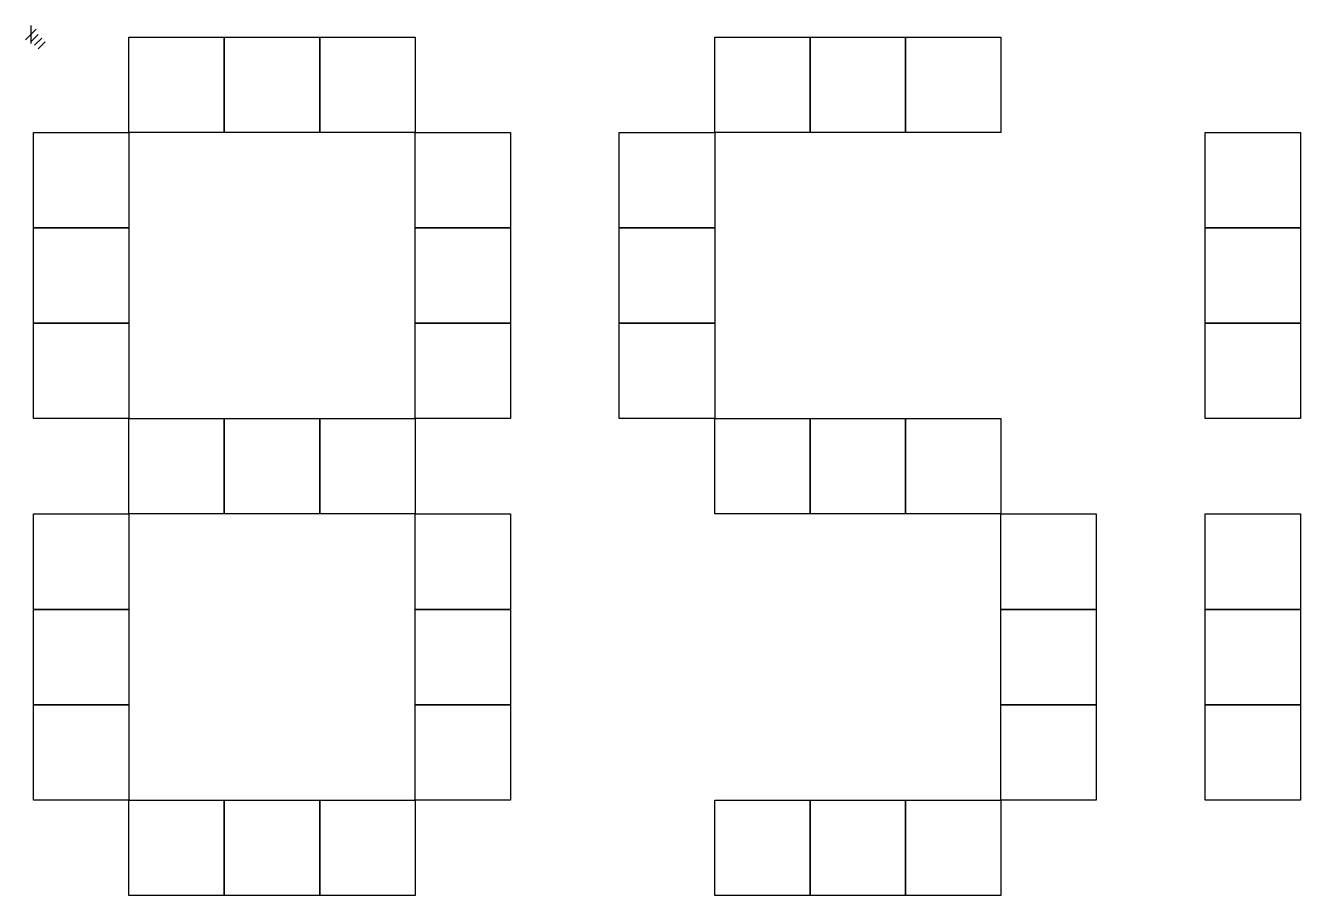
# Model space of a CAD drawing. Extents: x -1 to 187, y 0 to 128.
import ezdxf

# ---------------------------------------------------------------- set-up
doc = ezdxf.new("R2010")
doc.units = 0

msp = doc.modelspace()

# ---------------------------------------------------------------- linework, layer by layer
at = {"layer": 'Layer 1'}
for p, q in [((0.793749, 127.621), (-0.793749, 126.033)), ((0, 128.15), (0, 125.504)), ((1.05833, 126.827), (0, 125.76867)), ((1.5875, 126.298), (0.52917, 125.23967)), ((2.11666, 125.769), (1.05833, 124.71067)), ((14.407, 126.453), (28.4398, 126.453)), ((14.407, 112.42), (14.407, 126.453)), ((28.4398, 126.453), (42.4725, 126.453)), ((28.4398, 112.42), (28.4398, 126.453)), ((28.4398, 126.453), (28.4398, 112.42)), ((42.4725, 126.453), (56.5052, 126.453)), ((42.4725, 112.42), (42.4725, 126.453)), ((42.4725, 126.453), (42.4725, 112.42)), ((56.5052, 126.453), (56.5052, 112.42)), ((100.568, 126.453), (114.601, 126.453)), ((100.568, 112.42), (100.568, 126.453)), ((114.601, 126.453), (128.634, 126.453)), ((114.601, 112.42), (114.601, 126.453)), ((114.601, 126.453), (114.601, 112.42)), ((128.634, 126.453), (142.667, 126.453)), ((128.634, 112.42), (128.634, 126.453)), ((128.634, 126.453), (128.634, 112.42)), ((142.667, 126.453), (142.667, 112.42)), ((0.374207, 112.42), (14.407, 112.42)), ((0.374207, 98.3875), (0.374207, 112.42)), ((14.407, 112.42), (14.407, 98.3875)), ((28.4398, 112.42), (14.407, 112.42)), ((42.4725, 112.42), (28.4398, 112.42)), ((56.5052, 112.42), (42.4725, 112.42)), ((56.5052, 112.42), (70.5381, 112.42)), ((56.5052, 98.3875), (56.5052, 112.42)), ((70.5381, 112.42), (70.5381, 98.3875)), ((86.5354, 112.42), (100.568, 112.42)), ((86.5354, 98.3875), (86.5354, 112.42)), ((100.568, 112.42), (100.568, 98.3875)), ((114.601, 112.42), (100.568, 112.42)), ((128.634, 112.42), (114.601, 112.42)), ((142.667, 112.42), (128.634, 112.42)), ((172.697, 112.42), (186.729, 112.42)), ((172.697, 98.3875), (172.697, 112.42)), ((186.729, 112.42), (186.729, 98.3875)), ((0.374207, 98.3875), (14.407, 98.3875)), ((0.374207, 84.3548), (0.374207, 98.3875)), ((14.407, 98.3875), (0.374207, 98.3875)), ((14.407, 98.3875), (14.407, 84.3548)), ((56.5052, 98.3875), (70.5381, 98.3875)), ((56.5052, 84.3548), (56.5052, 98.3875)), ((70.5381, 98.3875), (56.5052, 98.3875)), ((70.5381, 98.3875), (70.5381, 84.3548)), ((86.5354, 98.3875), (100.568, 98.3875)), ((86.5354, 84.3548), (86.5354, 98.3875)), ((100.568, 98.3875), (86.5354, 98.3875)), ((100.568, 98.3875), (100.568, 84.3548)), ((172.697, 98.3875), (186.729, 98.3875)), ((172.697, 84.3548), (172.697, 98.3875)), ((186.729, 98.3875), (172.697, 98.3875)), ((186.729, 98.3875), (186.729, 84.3548)), ((0.374207, 84.3548), (14.407, 84.3548)), ((0.374207, 70.322), (0.374207, 84.3548)), ((14.407, 84.3548), (0.374207, 84.3548)), ((14.407, 84.3548), (14.407, 70.322)), ((56.5052, 84.3548), (70.5381, 84.3548)), ((56.5052, 70.322), (56.5052, 84.3548)), ((70.5381, 84.3548), (56.5052, 84.3548)), ((70.5381, 84.3548), (70.5381, 70.322)), ((86.5354, 84.3548), (100.568, 84.3548)), ((86.5354, 70.322), (86.5354, 84.3548)), ((100.568, 84.3548), (86.5354, 84.3548)), ((100.568, 84.3548), (100.568, 70.322)), ((172.697, 84.3548), (186.729, 84.3548)), ((172.697, 70.322), (172.697, 84.3548)), ((186.729, 84.3548), (172.697, 84.3548)), ((186.729, 84.3548), (186.729, 70.322)), ((14.407, 70.322), (0.374207, 70.322)), ((14.407, 70.322), (28.4398, 70.322)), ((14.407, 56.2892), (14.407, 70.322)), ((28.4398, 70.322), (42.4725, 70.322)), ((28.4398, 56.2892), (28.4398, 70.322)), ((28.4398, 70.322), (28.4398, 56.2892)), ((42.4725, 70.322), (56.5052, 70.322)), ((42.4725, 56.2892), (42.4725, 70.322)), ((42.4725, 70.322), (42.4725, 56.2892)), ((56.5052, 70.322), (56.5052, 56.2892)), ((70.5381, 70.322), (56.5052, 70.322)), ((100.568, 70.322), (86.5354, 70.322)), ((100.568, 70.322), (114.601, 70.322)), ((100.568, 56.2892), (100.568, 70.322)), ((114.601, 70.322), (128.634, 70.322)), ((114.601, 56.2892), (114.601, 70.322)), ((114.601, 70.322), (114.601, 56.2892)), ((128.634, 70.322), (142.667, 70.322)), ((128.634, 56.2892), (128.634, 70.322)), ((128.634, 70.322), (128.634, 56.2892)), ((142.667, 70.322), (142.667, 56.2892)), ((186.729, 70.322), (172.697, 70.322)), ((0.374207, 56.2892), (14.407, 56.2892)), ((0.374207, 42.2564), (0.374207, 56.2892)), ((14.407, 56.2892), (14.407, 42.2564)), ((28.4398, 56.2892), (14.407, 56.2892)), ((42.4725, 56.2892), (28.4398, 56.2892)), ((56.5052, 56.2892), (42.4725, 56.2892)), ((56.5052, 56.2892), (70.5381, 56.2892)), ((56.5052, 42.2564), (56.5052, 56.2892)), ((70.5381, 56.2892), (70.5381, 42.2564)), ((114.601, 56.2892), (100.568, 56.2892)), ((128.634, 56.2892), (114.601, 56.2892)), ((142.667, 56.2892), (128.634, 56.2892)), ((142.667, 56.2892), (156.699, 56.2892)), ((142.667, 42.2564), (142.667, 56.2892)), ((156.699, 56.2892), (156.699, 42.2564)), ((172.697, 56.2892), (186.729, 56.2892)), ((172.697, 42.2564), (172.697, 56.2892)), ((186.729, 56.2892), (186.729, 42.2564)), ((0.374207, 42.2564), (14.407, 42.2564)), ((0.374207, 28.2237), (0.374207, 42.2564)), ((14.407, 42.2564), (0.374207, 42.2564)), ((14.407, 42.2564), (14.407, 28.2237)), ((56.5052, 42.2564), (70.5381, 42.2564)), ((56.5052, 28.2237), (56.5052, 42.2564)), ((70.5381, 42.2564), (56.5052, 42.2564)), ((70.5381, 42.2564), (70.5381, 28.2237)), ((142.667, 42.2564), (156.699, 42.2564)), ((142.667, 28.2237), (142.667, 42.2564)), ((156.699, 42.2564), (142.667, 42.2564)), ((156.699, 42.2564), (156.699, 28.2237)), ((172.697, 42.2564), (186.729, 42.2564)), ((172.697, 28.2237), (172.697, 42.2564)), ((186.729, 42.2564), (172.697, 42.2564)), ((186.729, 42.2564), (186.729, 28.2237)), ((0.374207, 28.2237), (14.407, 28.2237)), ((0.374207, 14.1909), (0.374207, 28.2237)), ((14.407, 28.2237), (0.374207, 28.2237)), ((14.407, 28.2237), (14.407, 14.1909)), ((56.5052, 28.2237), (70.5381, 28.2237)), ((56.5052, 14.1909), (56.5052, 28.2237)), ((70.5381, 28.2237), (56.5052, 28.2237)), ((70.5381, 28.2237), (70.5381, 14.1909)), ((142.667, 28.2237), (156.699, 28.2237)), ((142.667, 14.1909), (142.667, 28.2237)), ((156.699, 28.2237), (142.667, 28.2237)), ((156.699, 28.2237), (156.699, 14.1909)), ((172.697, 28.2237), (186.729, 28.2237)), ((172.697, 14.1909), (172.697, 28.2237)), ((186.729, 28.2237), (172.697, 28.2237)), ((186.729, 28.2237), (186.729, 14.1909)), ((14.407, 14.1909), (0.374207, 14.1909)), ((14.407, 14.1909), (28.4398, 14.1909)), ((14.407, 0.158117), (14.407, 14.1909)), ((28.4398, 14.1909), (42.4725, 14.1909)), ((28.4398, 0.158117), (28.4398, 14.1909)), ((28.4398, 14.1909), (28.4398, 0.158117)), ((42.4725, 14.1909), (56.5052, 14.1909)), ((42.4725, 0.158117), (42.4725, 14.1909)), ((42.4725, 14.1909), (42.4725, 0.158117)), ((56.5052, 14.1909), (56.5052, 0.158117)), ((70.5381, 14.1909), (56.5052, 14.1909)), ((100.568, 14.1909), (114.601, 14.1909)), ((100.568, 0.158117), (100.568, 14.1909)), ((114.601, 14.1909), (128.634, 14.1909)), ((114.601, 0.158117), (114.601, 14.1909)), ((114.601, 14.1909), (114.601, 0.158117)), ((128.634, 14.1909), (142.667, 14.1909)), ((128.634, 0.158117), (128.634, 14.1909)), ((128.634, 14.1909), (128.634, 0.158117)), ((142.667, 14.1909), (142.667, 0.158117)), ((156.699, 14.1909), (142.667, 14.1909)), ((186.729, 14.1909), (172.697, 14.1909)), ((28.4398, 0.158117), (14.407, 0.158117)), ((42.4725, 0.158117), (28.4398, 0.158117)), ((56.5052, 0.158117), (42.4725, 0.158117)), ((114.601, 0.158117), (100.568, 0.158117)), ((128.634, 0.158117), (114.601, 0.158117)), ((142.667, 0.158117), (128.634, 0.158117))]:
    msp.add_line(p, q, dxfattribs=at)

doc.saveas('drawing.dxf')
